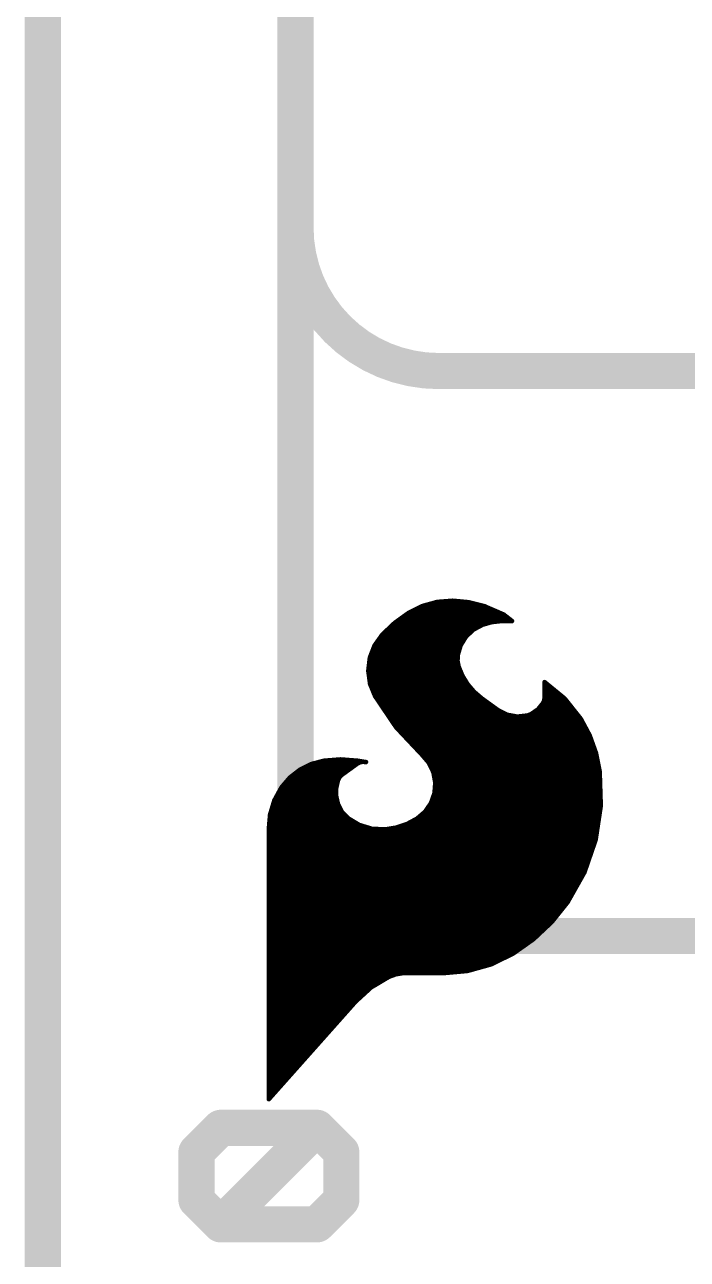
# Model space of a CAD drawing. Extents: x -17.8 to 15.3, y -5.1 to 28.
# Drawn here: x -0.1 to 3.62, y 4.18 to 11.12 of the extents above; entities that cross this region are included whole.
import ezdxf

# ---------------------------------------------------------------- set-up
doc = ezdxf.new("R2010")
doc.units = 0
for name, color, linetype in [('16', 132, 'CONTINUOUS'), ('20', 53, 'CONTINUOUS'), ('21', 41, 'CONTINUOUS'), ('22', 40, 'CONTINUOUS'), ('23', 53, 'CONTINUOUS')]:
    doc.layers.add(name, color=color, linetype=linetype)

msp = doc.modelspace()

# ---------------------------------------------------------------- linework, layer by layer
at = {"layer": '16', "const_width": 0.2032}
for points in [[(0.9992, 4.9217), (0.8636, 4.7861)], [(1.5415, 4.9217), (0.9992, 4.9217)], [(0.9992, 4.3794), (1.5415, 4.9217)], [(1.6771, 4.7861), (1.5415, 4.9217)], [(0.8636, 4.7861), (0.8636, 4.5149)], [(1.6771, 4.5149), (1.6771, 4.7861)], [(0.8636, 4.5149), (0.9992, 4.3794)], [(1.5415, 4.3794), (1.6771, 4.5149)], [(0.9992, 4.3794), (1.5415, 4.3794)]]:
    msp.add_lwpolyline(points, dxfattribs=at)
at = {"layer": '16', "const_width": 0.1016}
for points in [[(0.9992, 4.9725, 1), (0.9992, 4.8709)], [(1.0351, 4.8858, 1), (0.9633, 4.9576)], [(1.5774, 4.9576, 1), (1.5056, 4.8858)], [(1.5774, 4.8858, 1), (1.5056, 4.9576)], [(1.5415, 4.8709, 1), (1.5415, 4.9725)], [(0.9144, 4.7861, 1), (0.8128, 4.7861)], [(0.8277, 4.822, 1), (0.8995, 4.7502)], [(1.7279, 4.7861, 1), (1.6263, 4.7861)], [(1.6412, 4.7502, 1), (1.713, 4.822)], [(0.8995, 4.5509, 1), (0.8277, 4.479)], [(1.713, 4.479, 1), (1.6412, 4.5509)], [(0.8128, 4.5149, 1), (0.9144, 4.5149)], [(1.6263, 4.5149, 1), (1.7279, 4.5149)], [(0.9992, 4.4302, 1), (0.9992, 4.3286)], [(0.9633, 4.4153, 1), (1.0351, 4.3434)], [(0.9633, 4.3434, 1), (1.0351, 4.4153)], [(1.5056, 4.4153, 1), (1.5774, 4.3434)], [(1.5415, 4.3286, 1), (1.5415, 4.4302)]]:
    msp.add_lwpolyline(points, format="xyb", dxfattribs=at)
at = {"layer": '20', "const_width": 0.2032}
msp.add_lwpolyline([(0, 0), (0, 27.94)], dxfattribs=at)
at = {"layer": '21'}
for points, const_width in [([(1.42, 14.175), (1.42, 9.9812)], 0.2032), ([(2.2262, 9.175), (4.22, 9.175)], 0.2032), ([(2.1329, 7.8544), (2.0549, 7.8156)], 0.0254), ([(2.1212, 7.8486), (2.4931, 7.8486)], 0.0254), ([(2.2169, 7.8776), (2.1329, 7.8544)], 0.0254), ([(2.204, 7.874), (2.4004, 7.874)], 0.0254), ([(2.3038, 7.8842), (2.2169, 7.8776)], 0.0254), ([(2.3939, 7.8757), (2.3038, 7.8842)], 0.0254), ([(2.4816, 7.8537), (2.3939, 7.8757)], 0.0254), ([(2.5045, 7.8435), (2.4816, 7.8537)], 0.0254), ([(2.5401, 7.8283), (2.5045, 7.8435)], 0.0254), ([(1.9772, 7.7596), (1.9076, 7.6937)], 0.0254), ([(2.0549, 7.8156), (1.9772, 7.7596)], 0.0254), ([(1.995, 7.7724), (2.634, 7.7724)], 0.0254), ([(2.0302, 7.7978), (2.6014, 7.7978)], 0.0254), ([(2.0702, 7.8232), (2.5517, 7.8232)], 0.0254), ([(2.4715, 7.7495), (2.5227, 7.764)], 0.0254), ([(2.5227, 7.764), (2.5756, 7.7699)], 0.0254), ([(2.5905, 7.8062), (2.5401, 7.8283)], 0.0254), ([(2.5756, 7.7699), (2.6366, 7.7699)], 0.0254), ([(2.634, 7.7724), (2.5905, 7.8062)], 0.0254), ([(2.6365, 7.7699), (2.634, 7.7724)], 0.0254), ([(2.6366, 7.7699), (2.6365, 7.7699)], 0.0254), ([(1.9076, 7.6937), (1.8645, 7.6333)], 0.0254), ([(1.9102, 7.6962), (2.3926, 7.6962)], 0.0254), ([(1.9371, 7.7216), (2.4197, 7.7216)], 0.0254), ([(1.9639, 7.747), (2.4668, 7.747)], 0.0254), ([(2.3787, 7.6833), (2.4207, 7.7225)], 0.0254), ([(2.4207, 7.7225), (2.4715, 7.7495)], 0.0254), ([(1.8645, 7.6333), (1.8377, 7.5641)], 0.0254), ([(1.8731, 7.6454), (2.3552, 7.6454)], 0.0254), ([(1.8912, 7.6708), (2.371, 7.6708)], 0.0254), ([(2.3318, 7.5794), (2.3484, 7.6344)], 0.0254), ([(2.3484, 7.6344), (2.3787, 7.6833)], 0.0254), ([(1.8377, 7.5641), (1.8291, 7.4904)], 0.0254), ([(1.8397, 7.5692), (2.3314, 7.5692)], 0.0254), ([(1.8495, 7.5946), (2.3364, 7.5946)], 0.0254), ([(1.8593, 7.62), (2.344, 7.62)], 0.0254), ([(2.3304, 7.546), (2.3318, 7.5794)], 0.0254), ([(1.8291, 7.4904), (1.839, 7.4169)], 0.0254), ([(1.8294, 7.493), (2.3454, 7.493)], 0.0254), ([(1.8324, 7.5184), (2.3359, 7.5184)], 0.0254), ([(1.8353, 7.5438), (2.3308, 7.5438)], 0.0254), ([(2.3369, 7.5133), (2.3304, 7.546)], 0.0254), ([(2.3584, 7.4618), (2.3369, 7.5133)], 0.0254), ([(1.8322, 7.4676), (2.356, 7.4676)], 0.0254), ([(1.8356, 7.4422), (2.3705, 7.4422)], 0.0254), ([(1.839, 7.4169), (1.867, 7.3482)], 0.0254), ([(1.8391, 7.4168), (2.3862, 7.4168)], 0.0254), ([(2.3877, 7.4143), (2.3584, 7.4618)], 0.0254), ([(2.424, 7.3719), (2.3877, 7.4143)], 0.0254), ([(2.9321, 7.3349), (2.8195, 7.427)], 0.0254), ([(2.8195, 7.427), (2.8195, 7.3381)], 0.0254), ([(2.8195, 7.4168), (2.832, 7.4168)], 0.0254), ([(1.8494, 7.3914), (2.4073, 7.3914)], 0.0254), ([(1.8598, 7.366), (2.4309, 7.366)], 0.0254), ([(1.867, 7.3482), (1.9856, 7.1724)], 0.0254), ([(2.4664, 7.3355), (2.424, 7.3719)], 0.0254), ([(2.8195, 7.3914), (2.863, 7.3914)], 0.0254), ([(2.8195, 7.366), (2.8941, 7.366)], 0.0254), ([(1.8721, 7.3406), (2.4605, 7.3406)], 0.0254), ([(1.8893, 7.3152), (2.4945, 7.3152)], 0.0254), ([(1.9064, 7.2898), (2.5297, 7.2898)], 0.0254), ([(2.5578, 7.2695), (2.4664, 7.3355)], 0.0254), ([(2.7822, 7.2734), (2.7433, 7.2466)], 0.0254), ([(2.8118, 7.3101), (2.7822, 7.2734)], 0.0254), ([(2.7954, 7.2898), (2.968, 7.2898)], 0.0254), ([(2.8175, 7.3236), (2.8118, 7.3101)], 0.0254), ([(2.814, 7.3152), (2.9478, 7.3152)], 0.0254), ([(2.8195, 7.3381), (2.8175, 7.3236)], 0.0254), ([(2.8195, 7.3406), (2.9251, 7.3406)], 0.0254), ([(3.0227, 7.2212), (2.9321, 7.3349)], 0.0254), ([(1.9235, 7.2644), (2.5678, 7.2644)], 0.0254), ([(1.9407, 7.239), (2.6324, 7.239)], 0.0254), ([(1.9578, 7.2136), (3.0268, 7.2136)], 0.0254), ([(2.6091, 7.2433), (2.5578, 7.2695)], 0.0254), ([(2.6657, 7.2329), (2.6091, 7.2433)], 0.0254), ([(2.7229, 7.239), (2.6657, 7.2329)], 0.0254), ([(2.7433, 7.2466), (2.7229, 7.239)], 0.0254), ([(2.7229, 7.239), (3.0085, 7.239)], 0.0254), ([(2.7691, 7.2644), (2.9883, 7.2644)], 0.0254), ([(3.0728, 7.1278), (3.0227, 7.2212)], 0.0254), ([(1.9749, 7.1882), (3.0404, 7.1882)], 0.0254), ([(1.9856, 7.1724), (2.1311, 7.018)], 0.0254), ([(1.9946, 7.1628), (3.0541, 7.1628)], 0.0254), ([(2.0186, 7.1374), (3.0677, 7.1374)], 0.0254), ([(2.0425, 7.112), (3.0785, 7.112)], 0.0254), ([(2.0664, 7.0866), (3.0876, 7.0866)], 0.0254), ([(3.1086, 7.028), (3.0728, 7.1278)], 0.0254), ([(2.0904, 7.0612), (3.0967, 7.0612)], 0.0254), ([(2.1143, 7.0358), (3.1058, 7.0358)], 0.0254), ([(2.1311, 7.018), (2.1694, 6.9731)], 0.0254), ([(2.1376, 7.0104), (3.1121, 7.0104)], 0.0254), ([(3.1293, 6.924), (3.1086, 7.028)], 0.0254), ([(1.4452, 6.9345), (1.3882, 6.8901)], 0.0254), ([(1.4448, 6.9342), (1.7199, 6.9342)], 0.0254), ([(1.51, 6.9666), (1.4452, 6.9345)], 0.0254), ([(1.4959, 6.9596), (1.7549, 6.9596)], 0.0254), ([(1.5799, 6.985), (1.51, 6.9666)], 0.0254), ([(1.6739, 6.9924), (1.5799, 6.985)], 0.0254), ([(1.5799, 6.985), (1.7679, 6.985)], 0.0254), ([(1.7679, 6.985), (1.6739, 6.9924)], 0.0254), ([(1.6815, 6.9063), (1.7654, 6.9672)], 0.0254), ([(1.7654, 6.9672), (1.7811, 6.9756)], 0.0254), ([(1.8162, 6.9774), (1.7679, 6.985)], 0.0254), ([(1.7811, 6.9756), (1.7985, 6.9791)], 0.0254), ([(1.7985, 6.9791), (1.8162, 6.9774)], 0.0254), ([(2.1592, 6.985), (3.1172, 6.985)], 0.0254), ([(2.1694, 6.9731), (2.1949, 6.9198)], 0.0254), ([(2.1759, 6.9596), (3.1222, 6.9596)], 0.0254), ([(2.188, 6.9342), (3.1273, 6.9342)], 0.0254), ([(1.3882, 6.8901), (1.3412, 6.8351)], 0.0254), ([(1.3608, 6.858), (1.6547, 6.858)], 0.0254), ([(1.3824, 6.8834), (1.6627, 6.8834)], 0.0254), ([(1.4122, 6.9088), (1.6849, 6.9088)], 0.0254), ([(1.6488, 6.8313), (1.6587, 6.8758)], 0.0254), ([(1.6587, 6.8758), (1.6677, 6.8929)], 0.0254), ([(1.6677, 6.8929), (1.6815, 6.9063)], 0.0254), ([(2.1949, 6.9198), (2.2056, 6.8617)], 0.0254), ([(2.1969, 6.9088), (3.1298, 6.9088)], 0.0254), ([(2.2056, 6.8617), (2.201, 6.8028)], 0.0254), ([(2.2016, 6.8834), (3.1306, 6.8834)], 0.0254), ([(2.2054, 6.858), (3.1314, 6.858)], 0.0254), ([(3.1353, 6.7312), (3.1293, 6.924)], 0.0254), ([(1.3412, 6.8351), (1.3011, 6.7619)], 0.0254), ([(1.3259, 6.8072), (1.6488, 6.8072)], 0.0254), ([(1.3398, 6.8326), (1.6491, 6.8326)], 0.0254), ([(1.6488, 6.7857), (1.6488, 6.8313)], 0.0254), ([(2.201, 6.8028), (2.1814, 6.7471)], 0.0254), ([(2.2014, 6.8072), (3.133, 6.8072)], 0.0254), ([(2.2034, 6.8326), (3.1322, 6.8326)], 0.0254), ([(1.3011, 6.7619), (1.2771, 6.682)], 0.0254), ([(1.2918, 6.731), (1.6639, 6.731)], 0.0254), ([(1.2994, 6.7564), (1.6553, 6.7564)], 0.0254), ([(1.312, 6.7818), (1.6496, 6.7818)], 0.0254), ([(1.6587, 6.7412), (1.6488, 6.7857)], 0.0254), ([(1.6809, 6.6978), (1.6587, 6.7412)], 0.0254), ([(2.1814, 6.7471), (2.148, 6.6984)], 0.0254), ([(2.1704, 6.731), (3.1353, 6.731)], 0.0254), ([(2.1847, 6.7564), (3.1345, 6.7564)], 0.0254), ([(2.1936, 6.7818), (3.1338, 6.7818)], 0.0254), ([(3.1065, 6.5405), (3.1353, 6.7312)], 0.0254), ([(1.2771, 6.682), (1.2701, 6.5989)], 0.0254), ([(1.2748, 6.6548), (1.7272, 6.6548)], 0.0254), ([(1.2769, 6.6802), (1.6977, 6.6802)], 0.0254), ([(1.2841, 6.7056), (1.6769, 6.7056)], 0.0254), ([(1.7146, 6.6624), (1.6809, 6.6978)], 0.0254), ([(1.778, 6.6242), (1.7146, 6.6624)], 0.0254), ([(2.1032, 6.6599), (2.0468, 6.6295)], 0.0254), ([(2.0937, 6.6548), (3.1238, 6.6548)], 0.0254), ([(2.148, 6.6984), (2.1032, 6.6599)], 0.0254), ([(2.1269, 6.6802), (3.1276, 6.6802)], 0.0254), ([(2.153, 6.7056), (3.1315, 6.7056)], 0.0254), ([(1.2701, 6.5989), (1.2701, 5.0825)], 0.0254), ([(1.2705, 6.604), (1.8442, 6.604)], 0.0254), ([(1.2727, 6.6294), (1.7694, 6.6294)], 0.0254), ([(1.8488, 6.6026), (1.778, 6.6242)], 0.0254), ([(1.9228, 6.5989), (1.8488, 6.6026)], 0.0254), ([(1.9861, 6.609), (1.9228, 6.5989)], 0.0254), ([(1.9548, 6.604), (3.1161, 6.604)], 0.0254), ([(2.0468, 6.6295), (1.9861, 6.609)], 0.0254), ([(2.0465, 6.6294), (3.1199, 6.6294)], 0.0254), ([(1.2701, 6.5786), (3.1122, 6.5786)], 0.0254), ([(1.2701, 6.5532), (3.1084, 6.5532)], 0.0254), ([(1.2701, 6.5278), (3.1021, 6.5278)], 0.0254), ([(3.0437, 6.3581), (3.1065, 6.5405)], 0.0254), ([(1.2701, 6.5024), (3.0934, 6.5024)], 0.0254), ([(1.2701, 6.477), (3.0846, 6.477)], 0.0254), ([(1.2701, 6.4516), (3.0759, 6.4516)], 0.0254), ([(1.2701, 6.4262), (3.0671, 6.4262)], 0.0254), ([(1.2701, 6.4008), (3.0584, 6.4008)], 0.0254), ([(1.2701, 6.3754), (3.0496, 6.3754)], 0.0254), ([(1.2701, 6.35), (3.0391, 6.35)], 0.0254), ([(1.2701, 6.3246), (3.0248, 6.3246)], 0.0254), ([(2.949, 6.19), (3.0437, 6.3581)], 0.0254), ([(1.2701, 6.2992), (3.0105, 6.2992)], 0.0254), ([(1.2701, 6.2738), (2.9962, 6.2738)], 0.0254), ([(1.2701, 6.2484), (2.9819, 6.2484)], 0.0254), ([(1.2701, 6.223), (2.9676, 6.223)], 0.0254), ([(1.2701, 6.1976), (2.9533, 6.1976)], 0.0254), ([(1.2701, 6.1722), (2.9348, 6.1722)], 0.0254), ([(2.8606, 6.0793), (2.949, 6.19)], 0.0254), ([(1.2701, 6.1468), (2.9145, 6.1468)], 0.0254), ([(1.2701, 6.1214), (2.8942, 6.1214)], 0.0254), ([(1.2701, 6.096), (2.8739, 6.096)], 0.0254), ([(1.2701, 6.0706), (2.8513, 6.0706)], 0.0254), ([(1.2701, 6.0452), (2.8244, 6.0452)], 0.0254), ([(2.7574, 5.9821), (2.8606, 6.0793)], 0.0254), ([(1.2701, 6.0198), (2.7974, 6.0198)], 0.0254), ([(1.2701, 5.9944), (2.7705, 5.9944)], 0.0254), ([(1.2701, 5.969), (2.7389, 5.969)], 0.0254), ([(2.6417, 5.9004), (2.7574, 5.9821)], 0.0254), ([(1.2701, 5.9436), (2.7029, 5.9436)], 0.0254), ([(1.2701, 5.9182), (2.6669, 5.9182)], 0.0254), ([(1.2701, 5.8928), (2.6261, 5.8928)], 0.0254), ([(2.5187, 5.8404), (2.6417, 5.9004)], 0.0254), ([(1.2701, 5.8674), (2.574, 5.8674)], 0.0254), ([(1.2701, 5.842), (2.5219, 5.842)], 0.0254), ([(1.2701, 5.8166), (2.4334, 5.8166)], 0.0254), ([(2.3868, 5.8036), (2.5187, 5.8404)], 0.0254), ([(1.2701, 5.7912), (2.2505, 5.7912)], 0.0254), ([(1.2701, 5.7658), (1.9371, 5.7658)], 0.0254), ([(1.8445, 5.7107), (1.9457, 5.7709)], 0.0254), ([(1.9457, 5.7709), (1.9829, 5.7844)], 0.0254), ([(1.9829, 5.7844), (2.0219, 5.7912)], 0.0254), ([(2.0219, 5.7912), (2.2505, 5.7912)], 0.0254), ([(2.2505, 5.7912), (2.3868, 5.8036)], 0.0254), ([(1.2701, 5.7404), (1.8944, 5.7404)], 0.0254), ([(1.2701, 5.715), (1.8517, 5.715)], 0.0254), ([(1.2701, 5.6896), (1.8214, 5.6896)], 0.0254), ([(1.7577, 5.6312), (1.8445, 5.7107)], 0.0254), ([(1.2701, 5.6642), (1.7937, 5.6642)], 0.0254), ([(1.2701, 5.6388), (1.766, 5.6388)], 0.0254), ([(1.2701, 5.0825), (1.7577, 5.6312)], 0.0254), ([(1.2701, 5.6134), (1.7419, 5.6134)], 0.0254), ([(1.2701, 5.588), (1.7193, 5.588)], 0.0254), ([(1.2701, 5.5626), (1.6967, 5.5626)], 0.0254), ([(1.2701, 5.5372), (1.6742, 5.5372)], 0.0254), ([(1.2701, 5.5118), (1.6516, 5.5118)], 0.0254), ([(1.2701, 5.4864), (1.629, 5.4864)], 0.0254), ([(1.2701, 5.461), (1.6065, 5.461)], 0.0254), ([(1.2701, 5.4356), (1.5839, 5.4356)], 0.0254), ([(1.2701, 5.4102), (1.5613, 5.4102)], 0.0254), ([(1.2701, 5.3848), (1.5387, 5.3848)], 0.0254), ([(1.2701, 5.3594), (1.5162, 5.3594)], 0.0254), ([(1.2701, 5.334), (1.4936, 5.334)], 0.0254), ([(1.2701, 5.3086), (1.471, 5.3086)], 0.0254), ([(1.2701, 5.2832), (1.4485, 5.2832)], 0.0254), ([(1.2701, 5.2578), (1.4259, 5.2578)], 0.0254), ([(1.2701, 5.2324), (1.4033, 5.2324)], 0.0254), ([(1.2701, 5.207), (1.3807, 5.207)], 0.0254), ([(1.2701, 5.1816), (1.3582, 5.1816)], 0.0254), ([(1.2701, 5.1562), (1.3356, 5.1562)], 0.0254), ([(1.2701, 5.1308), (1.313, 5.1308)], 0.0254), ([(1.2701, 5.1054), (1.2904, 5.1054)], 0.0254)]:
    msp.add_lwpolyline(points, dxfattribs=dict(at, const_width=const_width))
for points, const_width in [([(1.42, 9.9812, 0.4142), (2.2262, 9.175)], 0.2032), ([(1.4708, 9.9812, 1), (1.3692, 9.9812)], 0.1016), ([(1.3692, 9.9812, 1), (1.4708, 9.9812)], 0.1016), ([(2.2262, 9.2258, 1), (2.2262, 9.1242)], 0.1016), ([(2.2262, 9.1242, 1), (2.2262, 9.2258)], 0.1016), ([(2.1212, 7.855, 1), (2.1212, 7.8422)], 0.0127), ([(2.1312, 7.8605, 1), (2.1346, 7.8483)], 0.0127), ([(2.1357, 7.8487, 1), (2.1301, 7.8601)], 0.0127), ([(2.204, 7.8804, 1), (2.204, 7.8677)], 0.0127), ([(2.2164, 7.8839, 1), (2.2174, 7.8712)], 0.0127), ([(2.2186, 7.8715, 1), (2.2152, 7.8837)], 0.0127), ([(2.3044, 7.8905, 1), (2.3032, 7.8779)], 0.0127), ([(2.3043, 7.8779, 1), (2.3033, 7.8905)], 0.0127), ([(2.3954, 7.8818, 1), (2.3923, 7.8695)], 0.0127), ([(2.3932, 7.8693, 1), (2.3945, 7.882)], 0.0127), ([(2.4004, 7.8677, 1), (2.4004, 7.8804)], 0.0127), ([(2.4842, 7.8595, 1), (2.479, 7.8479)], 0.0127), ([(2.4801, 7.8475, 1), (2.4831, 7.8599)], 0.0127), ([(2.4931, 7.8422, 1), (2.4931, 7.855)], 0.0127), ([(2.507, 7.8493, 1), (2.502, 7.8377)], 0.0127), ([(2.5019, 7.8377, 1), (2.5071, 7.8493)], 0.0127), ([(1.9816, 7.7549, 1), (1.9728, 7.7642)], 0.0127), ([(1.995, 7.7788, 1), (1.995, 7.766)], 0.0127), ([(2.0302, 7.8042, 1), (2.0302, 7.7915)], 0.0127), ([(2.0521, 7.8213, 1), (2.0577, 7.8099)], 0.0127), ([(2.0586, 7.8104, 1), (2.0512, 7.8208)], 0.0127), ([(2.0702, 7.8296, 1), (2.0702, 7.8168)], 0.0127), ([(2.522, 7.7703, 1), (2.5234, 7.7577)], 0.0127), ([(2.5244, 7.7579, 1), (2.521, 7.7701)], 0.0127), ([(2.5426, 7.8341, 1), (2.5376, 7.8225)], 0.0127), ([(2.5376, 7.8225, 1), (2.5426, 7.8341)], 0.0127), ([(2.5517, 7.8168, 1), (2.5517, 7.8296)], 0.0127), ([(2.5756, 7.7763, 1), (2.5756, 7.7636)], 0.0127), ([(2.5763, 7.7636, 1), (2.5749, 7.7762)], 0.0127), ([(2.5944, 7.8112, 1), (2.5866, 7.8012)], 0.0127), ([(2.588, 7.8004, 1), (2.5931, 7.812)], 0.0127), ([(2.6014, 7.7915, 1), (2.6014, 7.8042)], 0.0127), ([(2.6385, 7.7769, 1), (2.6295, 7.7679)], 0.0127), ([(2.6301, 7.7674, 1), (2.6379, 7.7774)], 0.0127), ([(2.6365, 7.7763, 1), (2.6365, 7.7636)], 0.0127), ([(2.632, 7.7654, 1), (2.641, 7.7744)], 0.0127), ([(2.634, 7.766, 1), (2.634, 7.7788)], 0.0127), ([(2.6366, 7.7636, 1), (2.6366, 7.7763)], 0.0127), ([(2.6366, 7.7636, 1), (2.6366, 7.7763)], 0.0127), ([(1.9032, 7.6983, 1), (1.912, 7.6891)], 0.0127), ([(1.9128, 7.69, 1), (1.9024, 7.6974)], 0.0127), ([(1.9102, 7.7026, 1), (1.9102, 7.6898)], 0.0127), ([(1.9371, 7.728, 1), (1.9371, 7.7153)], 0.0127), ([(1.9639, 7.7534, 1), (1.9639, 7.7407)], 0.0127), ([(1.9735, 7.7647, 1), (1.9809, 7.7544)], 0.0127), ([(2.3926, 7.6898, 1), (2.3926, 7.7026)], 0.0127), ([(2.4178, 7.7281, 1), (2.4237, 7.7169)], 0.0127), ([(2.4251, 7.7179, 1), (2.4164, 7.7272)], 0.0127), ([(2.4197, 7.7153, 1), (2.4197, 7.728)], 0.0127), ([(2.4698, 7.7556, 1), (2.4732, 7.7434)], 0.0127), ([(2.4668, 7.7407, 1), (2.4668, 7.7534)], 0.0127), ([(2.4745, 7.7439, 1), (2.4685, 7.7551)], 0.0127), ([(1.8593, 7.637, 1), (1.8696, 7.6296)], 0.0127), ([(1.8704, 7.631, 1), (1.8585, 7.6356)], 0.0127), ([(1.8731, 7.6518, 1), (1.8731, 7.6391)], 0.0127), ([(1.8912, 7.6772, 1), (1.8912, 7.6645)], 0.0127), ([(2.343, 7.6378, 1), (2.3538, 7.6311)], 0.0127), ([(2.3545, 7.6326, 1), (2.3423, 7.6363)], 0.0127), ([(2.3552, 7.6391, 1), (2.3552, 7.6518)], 0.0127), ([(2.371, 7.6645, 1), (2.371, 7.6772)], 0.0127), ([(2.3744, 7.6879, 1), (2.3831, 7.6786)], 0.0127), ([(2.3841, 7.6799, 1), (2.3733, 7.6866)], 0.0127), ([(1.844, 7.5634, 1), (1.8314, 7.5649)], 0.0127), ([(1.8318, 7.5664, 1), (1.8437, 7.5618)], 0.0127), ([(1.8397, 7.5756, 1), (1.8397, 7.5629)], 0.0127), ([(1.8495, 7.601, 1), (1.8495, 7.5883)], 0.0127), ([(1.8593, 7.6264, 1), (1.8593, 7.6136)], 0.0127), ([(2.3257, 7.5812, 1), (2.3379, 7.5776)], 0.0127), ([(2.3381, 7.5791, 1), (2.3255, 7.5797)], 0.0127), ([(2.3314, 7.5629, 1), (2.3314, 7.5756)], 0.0127), ([(2.3364, 7.5883, 1), (2.3364, 7.601)], 0.0127), ([(2.344, 7.6136, 1), (2.344, 7.6264)], 0.0127), ([(1.8354, 7.4913, 1), (1.8228, 7.4896)], 0.0127), ([(1.8228, 7.4912, 1), (1.8354, 7.4897)], 0.0127), ([(1.8294, 7.4994, 1), (1.8294, 7.4867)], 0.0127), ([(1.8324, 7.5248, 1), (1.8324, 7.5121)], 0.0127), ([(1.8353, 7.5502, 1), (1.8353, 7.5374)], 0.0127), ([(2.324, 7.5463, 1), (2.3367, 7.5458)], 0.0127), ([(2.3366, 7.5473, 1), (2.3242, 7.5448)], 0.0127), ([(2.3428, 7.5157, 1), (2.331, 7.5109)], 0.0127), ([(2.3307, 7.5121, 1), (2.3431, 7.5145)], 0.0127), ([(2.3308, 7.5374, 1), (2.3308, 7.5502)], 0.0127), ([(2.3359, 7.5121, 1), (2.3359, 7.5248)], 0.0127), ([(2.3454, 7.4867, 1), (2.3454, 7.4994)], 0.0127), ([(1.8322, 7.474, 1), (1.8322, 7.4612)], 0.0127), ([(1.8356, 7.4486, 1), (1.8356, 7.4359)], 0.0127), ([(1.8449, 7.4193, 1), (1.8332, 7.4145)], 0.0127), ([(1.8391, 7.4232, 1), (1.8391, 7.4104)], 0.0127), ([(2.3638, 7.4651, 1), (2.353, 7.4585)], 0.0127), ([(2.3525, 7.4593, 1), (2.3642, 7.4642)], 0.0127), ([(2.356, 7.4612, 1), (2.356, 7.474)], 0.0127), ([(2.3705, 7.4359, 1), (2.3705, 7.4486)], 0.0127), ([(2.3925, 7.4184, 1), (2.3829, 7.4102)], 0.0127), ([(2.3862, 7.4104, 1), (2.3862, 7.4232)], 0.0127), ([(2.8235, 7.4319, 1), (2.8155, 7.4221)], 0.0127), ([(2.8195, 7.4232, 1), (2.8195, 7.4104)], 0.0127), ([(2.8258, 7.427, 1), (2.8132, 7.427)], 0.0127), ([(2.832, 7.4104, 1), (2.832, 7.4232)], 0.0127), ([(1.8327, 7.4161, 1), (1.8453, 7.4178)], 0.0127), ([(1.8494, 7.3978, 1), (1.8494, 7.385)], 0.0127), ([(1.8598, 7.3724, 1), (1.8598, 7.3597)], 0.0127), ([(1.8723, 7.3518, 1), (1.8617, 7.3446)], 0.0127), ([(1.8611, 7.3458, 1), (1.8729, 7.3506)], 0.0127), ([(2.3823, 7.411, 1), (2.3931, 7.4176)], 0.0127), ([(2.4073, 7.385, 1), (2.4073, 7.3978)], 0.0127), ([(2.4282, 7.3767, 1), (2.4199, 7.3671)], 0.0127), ([(2.4192, 7.3678, 1), (2.4289, 7.376)], 0.0127), ([(2.4309, 7.3597, 1), (2.4309, 7.3724)], 0.0127), ([(2.8195, 7.3978, 1), (2.8195, 7.385)], 0.0127), ([(2.8195, 7.3724, 1), (2.8195, 7.3597)], 0.0127), ([(2.863, 7.385, 1), (2.863, 7.3978)], 0.0127), ([(2.8941, 7.3597, 1), (2.8941, 7.3724)], 0.0127), ([(1.8721, 7.347, 1), (1.8721, 7.3342)], 0.0127), ([(1.8893, 7.3216, 1), (1.8893, 7.3088)], 0.0127), ([(1.9064, 7.2962, 1), (1.9064, 7.2835)], 0.0127), ([(2.4701, 7.3406, 1), (2.4627, 7.3304)], 0.0127), ([(2.4605, 7.3342, 1), (2.4605, 7.347)], 0.0127), ([(2.4623, 7.3307, 1), (2.4705, 7.3403)], 0.0127), ([(2.4945, 7.3088, 1), (2.4945, 7.3216)], 0.0127), ([(2.5297, 7.2835, 1), (2.5297, 7.2962)], 0.0127), ([(2.7858, 7.2681, 1), (2.7786, 7.2786)], 0.0127), ([(2.7954, 7.2962, 1), (2.7954, 7.2835)], 0.0127), ([(2.806, 7.3126, 1), (2.8176, 7.3076)], 0.0127), ([(2.8167, 7.3061, 1), (2.8069, 7.3141)], 0.0127), ([(2.814, 7.3216, 1), (2.814, 7.3088)], 0.0127), ([(2.8112, 7.3244, 1), (2.8238, 7.3227)], 0.0127), ([(2.8234, 7.3211, 1), (2.8117, 7.3261)], 0.0127), ([(2.8195, 7.347, 1), (2.8195, 7.3342)], 0.0127), ([(2.8258, 7.3372, 1), (2.8132, 7.339)], 0.0127), ([(2.8132, 7.3381, 1), (2.8258, 7.3381)], 0.0127), ([(2.9251, 7.3342, 1), (2.9251, 7.347)], 0.0127), ([(2.937, 7.3389, 1), (2.9271, 7.331)], 0.0127), ([(2.928, 7.33, 1), (2.9361, 7.3398)], 0.0127), ([(2.9478, 7.3088, 1), (2.9478, 7.3216)], 0.0127), ([(2.968, 7.2835, 1), (2.968, 7.2962)], 0.0127), ([(1.9235, 7.2708, 1), (1.9235, 7.258)], 0.0127), ([(1.9407, 7.2454, 1), (1.9407, 7.2327)], 0.0127), ([(1.9578, 7.22, 1), (1.9578, 7.2073)], 0.0127), ([(2.5607, 7.2752, 1), (2.5549, 7.2638)], 0.0127), ([(2.5541, 7.2644, 1), (2.5615, 7.2746)], 0.0127), ([(2.5678, 7.258, 1), (2.5678, 7.2708)], 0.0127), ([(2.6102, 7.2496, 1), (2.6079, 7.2371)], 0.0127), ([(2.6062, 7.2377, 1), (2.612, 7.249)], 0.0127), ([(2.6324, 7.2327, 1), (2.6324, 7.2454)], 0.0127), ([(2.665, 7.2392, 1), (2.6663, 7.2265)], 0.0127), ([(2.6645, 7.2266, 1), (2.6668, 7.2391)], 0.0127), ([(2.7229, 7.2454, 1), (2.7229, 7.2327)], 0.0127), ([(2.7207, 7.245, 1), (2.7251, 7.233)], 0.0127), ([(2.7236, 7.2327, 1), (2.7222, 7.2453)], 0.0127), ([(2.7397, 7.2518, 1), (2.7469, 7.2414)], 0.0127), ([(2.7455, 7.2406, 1), (2.7411, 7.2526)], 0.0127), ([(2.7691, 7.2708, 1), (2.7691, 7.258)], 0.0127), ([(2.7772, 7.2774, 1), (2.7871, 7.2694)], 0.0127), ([(2.9883, 7.258, 1), (2.9883, 7.2708)], 0.0127), ([(3.0085, 7.2327, 1), (3.0085, 7.2454)], 0.0127), ([(3.0283, 7.2242, 1), (3.0171, 7.2182)], 0.0127), ([(3.0177, 7.2172, 1), (3.0277, 7.2252)], 0.0127), ([(3.0268, 7.2073, 1), (3.0268, 7.22)], 0.0127), ([(1.9749, 7.1946, 1), (1.9749, 7.1818)], 0.0127), ([(1.9902, 7.1767, 1), (1.981, 7.168)], 0.0127), ([(1.9804, 7.1688, 1), (1.9909, 7.1759)], 0.0127), ([(1.9946, 7.1692, 1), (1.9946, 7.1565)], 0.0127), ([(2.0186, 7.1438, 1), (2.0186, 7.1311)], 0.0127), ([(3.0404, 7.1818, 1), (3.0404, 7.1946)], 0.0127), ([(3.0541, 7.1565, 1), (3.0541, 7.1692)], 0.0127), ([(3.0677, 7.1311, 1), (3.0677, 7.1438)], 0.0127), ([(2.0425, 7.1184, 1), (2.0425, 7.1056)], 0.0127), ([(2.0664, 7.093, 1), (2.0664, 7.0803)], 0.0127), ([(3.0788, 7.1299, 1), (3.0669, 7.1256)], 0.0127), ([(3.0672, 7.1248, 1), (3.0784, 7.1308)], 0.0127), ([(3.0785, 7.1056, 1), (3.0785, 7.1184)], 0.0127), ([(3.0876, 7.0803, 1), (3.0876, 7.093)], 0.0127), ([(2.0904, 7.0676, 1), (2.0904, 7.0549)], 0.0127), ([(2.1143, 7.0422, 1), (2.1143, 7.0294)], 0.0127), ([(2.1359, 7.0221, 1), (2.1263, 7.0139)], 0.0127), ([(2.1265, 7.0136, 1), (2.1357, 7.0224)], 0.0127), ([(2.1376, 7.0168, 1), (2.1376, 7.0041)], 0.0127), ([(3.0967, 7.0549, 1), (3.0967, 7.0676)], 0.0127), ([(3.1149, 7.0292, 1), (3.1024, 7.0267)], 0.0127), ([(3.1027, 7.0258, 1), (3.1146, 7.0301)], 0.0127), ([(3.1058, 7.0294, 1), (3.1058, 7.0422)], 0.0127), ([(3.1121, 7.0041, 1), (3.1121, 7.0168)], 0.0127), ([(1.4448, 6.9406, 1), (1.4448, 6.9279)], 0.0127), ([(1.4424, 6.9402, 1), (1.448, 6.9288)], 0.0127), ([(1.4491, 6.9295, 1), (1.4413, 6.9395)], 0.0127), ([(1.4959, 6.966, 1), (1.4959, 6.9532)], 0.0127), ([(1.5084, 6.9727, 1), (1.5116, 6.9604)], 0.0127), ([(1.5128, 6.9609, 1), (1.5072, 6.9723)], 0.0127), ([(1.5794, 6.9913, 1), (1.5804, 6.9787)], 0.0127), ([(1.5799, 6.9914, 1), (1.5799, 6.9787)], 0.0127), ([(1.5815, 6.9789, 1), (1.5783, 6.9911)], 0.0127), ([(1.6744, 6.9987, 1), (1.6734, 6.986)], 0.0127), ([(1.6744, 6.986, 1), (1.6734, 6.9987)], 0.0127), ([(1.7199, 6.9279, 1), (1.7199, 6.9406)], 0.0127), ([(1.7549, 6.9532, 1), (1.7549, 6.966)], 0.0127), ([(1.7624, 6.9728, 1), (1.7684, 6.9616)], 0.0127), ([(1.7689, 6.9913, 1), (1.7669, 6.9787)], 0.0127), ([(1.7691, 6.9621, 1), (1.7617, 6.9723)], 0.0127), ([(1.7674, 6.9787, 1), (1.7684, 6.9913)], 0.0127), ([(1.7679, 6.9787, 1), (1.7679, 6.9914)], 0.0127), ([(1.7798, 6.9818, 1), (1.7823, 6.9694)], 0.0127), ([(1.7841, 6.97, 1), (1.7781, 6.9812)], 0.0127), ([(1.7991, 6.9854, 1), (1.7979, 6.9728)], 0.0127), ([(1.7998, 6.9729, 1), (1.7972, 6.9853)], 0.0127), ([(1.8152, 6.9711, 1), (1.8172, 6.9837)], 0.0127), ([(1.8156, 6.9711, 1), (1.8168, 6.9837)], 0.0127), ([(2.1592, 6.9914, 1), (2.1592, 6.9787)], 0.0127), ([(2.1752, 6.9758, 1), (2.1637, 6.9703)], 0.0127), ([(2.1646, 6.9689, 1), (2.1743, 6.9772)], 0.0127), ([(2.1759, 6.966, 1), (2.1759, 6.9532)], 0.0127), ([(2.188, 6.9406, 1), (2.188, 6.9279)], 0.0127), ([(3.1172, 6.9787, 1), (3.1172, 6.9914)], 0.0127), ([(3.1222, 6.9532, 1), (3.1222, 6.966)], 0.0127), ([(3.1273, 6.9279, 1), (3.1273, 6.9406)], 0.0127), ([(1.3608, 6.8644, 1), (1.3608, 6.8517)], 0.0127), ([(1.3824, 6.8898, 1), (1.3824, 6.877)], 0.0127), ([(1.3843, 6.8951, 1), (1.3921, 6.8851)], 0.0127), ([(1.393, 6.886, 1), (1.3833, 6.8942)], 0.0127), ([(1.4122, 6.9152, 1), (1.4122, 6.9024)], 0.0127), ([(1.6531, 6.8788, 1), (1.6643, 6.8728)], 0.0127), ([(1.6649, 6.8744, 1), (1.6525, 6.8772)], 0.0127), ([(1.6547, 6.8517, 1), (1.6547, 6.8644)], 0.0127), ([(1.6633, 6.8974, 1), (1.6721, 6.8883)], 0.0127), ([(1.6733, 6.8899, 1), (1.6621, 6.8958)], 0.0127), ([(1.6627, 6.877, 1), (1.6627, 6.8898)], 0.0127), ([(1.6778, 6.9114, 1), (1.6852, 6.9012)], 0.0127), ([(1.6859, 6.9018, 1), (1.6771, 6.9108)], 0.0127), ([(1.6849, 6.9024, 1), (1.6849, 6.9152)], 0.0127), ([(2.2011, 6.9209, 1), (2.1886, 6.9186)], 0.0127), ([(2.1891, 6.917, 1), (2.2006, 6.9225)], 0.0127), ([(2.1969, 6.9152, 1), (2.1969, 6.9024)], 0.0127), ([(2.2016, 6.8898, 1), (2.2016, 6.877)], 0.0127), ([(2.2054, 6.8644, 1), (2.2054, 6.8517)], 0.0127), ([(2.212, 6.8612, 1), (2.1993, 6.8622)], 0.0127), ([(3.1356, 6.9242, 1), (3.123, 6.9238)], 0.0127), ([(3.1231, 6.9228, 1), (3.1355, 6.9252)], 0.0127), ([(3.1298, 6.9024, 1), (3.1298, 6.9152)], 0.0127), ([(3.1306, 6.877, 1), (3.1306, 6.8898)], 0.0127), ([(3.1314, 6.8517, 1), (3.1314, 6.8644)], 0.0127), ([(1.3259, 6.8136, 1), (1.3259, 6.8008)], 0.0127), ([(1.3398, 6.839, 1), (1.3398, 6.8262)], 0.0127), ([(1.3364, 6.8392, 1), (1.346, 6.831)], 0.0127), ([(1.3468, 6.832, 1), (1.3356, 6.8382)], 0.0127), ([(1.6551, 6.8313, 1), (1.6424, 6.8313)], 0.0127), ([(1.6426, 6.8327, 1), (1.655, 6.8299)], 0.0127), ([(1.6488, 6.8008, 1), (1.6488, 6.8136)], 0.0127), ([(1.6491, 6.8262, 1), (1.6491, 6.839)], 0.0127), ([(2.1947, 6.8033, 1), (2.2074, 6.8023)], 0.0127), ([(2.2014, 6.8136, 1), (2.2014, 6.8008)], 0.0127), ([(2.207, 6.8007, 1), (2.1951, 6.8049)], 0.0127), ([(2.2034, 6.839, 1), (2.2034, 6.8262)], 0.0127), ([(2.1994, 6.8605, 1), (2.2119, 6.8628)], 0.0127), ([(3.1322, 6.8262, 1), (3.1322, 6.839)], 0.0127), ([(3.133, 6.8008, 1), (3.133, 6.8136)], 0.0127), ([(1.2918, 6.7374, 1), (1.2918, 6.7247)], 0.0127), ([(1.2994, 6.7628, 1), (1.2994, 6.75)], 0.0127), ([(1.2955, 6.765, 1), (1.3067, 6.7589)], 0.0127), ([(1.3072, 6.7601, 1), (1.295, 6.7638)], 0.0127), ([(1.312, 6.7882, 1), (1.312, 6.7755)], 0.0127), ([(1.655, 6.7871, 1), (1.6426, 6.7843)], 0.0127), ([(1.6424, 6.7857, 1), (1.6551, 6.7857)], 0.0127), ([(1.6496, 6.7755, 1), (1.6496, 6.7882)], 0.0127), ([(1.6644, 6.7441, 1), (1.653, 6.7383)], 0.0127), ([(1.6525, 6.7398, 1), (1.6649, 6.7426)], 0.0127), ([(1.6553, 6.75, 1), (1.6553, 6.7628)], 0.0127), ([(1.6639, 6.7247, 1), (1.6639, 6.7374)], 0.0127), ([(2.1704, 6.7374, 1), (2.1704, 6.7247)], 0.0127), ([(2.1754, 6.7492, 1), (2.1874, 6.745)], 0.0127), ([(2.1866, 6.7435, 1), (2.1762, 6.7507)], 0.0127), ([(2.1847, 6.7628, 1), (2.1847, 6.75)], 0.0127), ([(2.1936, 6.7882, 1), (2.1936, 6.7755)], 0.0127), ([(3.129, 6.731, 1), (3.1417, 6.7314)], 0.0127), ([(3.1416, 6.7302, 1), (3.1291, 6.7321)], 0.0127), ([(3.1338, 6.7755, 1), (3.1338, 6.7882)], 0.0127), ([(3.1345, 6.75, 1), (3.1345, 6.7628)], 0.0127), ([(3.1353, 6.7247, 1), (3.1353, 6.7374)], 0.0127), ([(1.2748, 6.6612, 1), (1.2748, 6.6485)], 0.0127), ([(1.2769, 6.6866, 1), (1.2769, 6.6738)], 0.0127), ([(1.2834, 6.6815, 1), (1.2707, 6.6826)], 0.0127), ([(1.271, 6.6839, 1), (1.2831, 6.6802)], 0.0127), ([(1.2841, 6.712, 1), (1.2841, 6.6993)], 0.0127), ([(1.6855, 6.7021, 1), (1.6763, 6.6934)], 0.0127), ([(1.6753, 6.6949, 1), (1.6866, 6.7006)], 0.0127), ([(1.6769, 6.6993, 1), (1.6769, 6.712)], 0.0127), ([(1.6977, 6.6738, 1), (1.6977, 6.6866)], 0.0127), ([(1.7179, 6.6678, 1), (1.7113, 6.657)], 0.0127), ([(1.71, 6.658, 1), (1.7192, 6.6668)], 0.0127), ([(1.7272, 6.6485, 1), (1.7272, 6.6612)], 0.0127), ([(2.0937, 6.6612, 1), (2.0937, 6.6485)], 0.0127), ([(2.0991, 6.6647, 1), (2.1073, 6.6551)], 0.0127), ([(2.1062, 6.6543, 1), (2.1002, 6.6655)], 0.0127), ([(2.1269, 6.6866, 1), (2.1269, 6.6738)], 0.0127), ([(2.1428, 6.7019, 1), (2.1533, 6.6948)], 0.0127), ([(2.1522, 6.6935, 1), (2.1439, 6.7032)], 0.0127), ([(2.153, 6.712, 1), (2.153, 6.6993)], 0.0127), ([(3.1238, 6.6485, 1), (3.1238, 6.6612)], 0.0127), ([(3.1276, 6.6738, 1), (3.1276, 6.6866)], 0.0127), ([(3.1315, 6.6993, 1), (3.1315, 6.712)], 0.0127), ([(1.2765, 6.5989, 1), (1.2637, 6.5989)], 0.0127), ([(1.2638, 6.5994, 1), (1.2764, 6.5984)], 0.0127), ([(1.2705, 6.6104, 1), (1.2705, 6.5976)], 0.0127), ([(1.2727, 6.6358, 1), (1.2727, 6.6231)], 0.0127), ([(1.7694, 6.6231, 1), (1.7694, 6.6358)], 0.0127), ([(1.7799, 6.6303, 1), (1.7762, 6.6181)], 0.0127), ([(1.7747, 6.6187, 1), (1.7813, 6.6296)], 0.0127), ([(1.8492, 6.6089, 1), (1.8485, 6.5962)], 0.0127), ([(1.8442, 6.5976, 1), (1.8442, 6.6104)], 0.0127), ([(1.847, 6.5965, 1), (1.8507, 6.6086)], 0.0127), ([(1.9218, 6.6052, 1), (1.9238, 6.5926)], 0.0127), ([(1.9225, 6.5926, 1), (1.9231, 6.6052)], 0.0127), ([(1.9548, 6.6104, 1), (1.9548, 6.5976)], 0.0127), ([(1.9841, 6.615, 1), (1.9881, 6.603)], 0.0127), ([(1.9871, 6.6027, 1), (1.9851, 6.6152)], 0.0127), ([(2.0465, 6.6358, 1), (2.0465, 6.6231)], 0.0127), ([(2.0438, 6.6351, 1), (2.0498, 6.6239)], 0.0127), ([(2.0488, 6.6235, 1), (2.0448, 6.6355)], 0.0127), ([(3.1161, 6.5976, 1), (3.1161, 6.6104)], 0.0127), ([(3.1199, 6.6231, 1), (3.1199, 6.6358)], 0.0127), ([(1.2701, 6.5342, 1), (1.2701, 6.5214)], 0.0127), ([(1.2701, 6.585, 1), (1.2701, 6.5723)], 0.0127), ([(1.2701, 6.5596, 1), (1.2701, 6.5469)], 0.0127), ([(3.1002, 6.5414, 1), (3.1128, 6.5395)], 0.0127), ([(3.1125, 6.5384, 1), (3.1005, 6.5425)], 0.0127), ([(3.1021, 6.5214, 1), (3.1021, 6.5342)], 0.0127), ([(3.1084, 6.5469, 1), (3.1084, 6.5596)], 0.0127), ([(3.1122, 6.5723, 1), (3.1122, 6.585)], 0.0127), ([(1.2701, 6.458, 1), (1.2701, 6.4452)], 0.0127), ([(1.2701, 6.5088, 1), (1.2701, 6.4961)], 0.0127), ([(1.2701, 6.4834, 1), (1.2701, 6.4707)], 0.0127), ([(3.0759, 6.4452, 1), (3.0759, 6.458)], 0.0127), ([(3.0846, 6.4707, 1), (3.0846, 6.4834)], 0.0127), ([(3.0934, 6.4961, 1), (3.0934, 6.5088)], 0.0127), ([(1.2701, 6.3818, 1), (1.2701, 6.369)], 0.0127), ([(1.2701, 6.4326, 1), (1.2701, 6.4199)], 0.0127), ([(1.2701, 6.4072, 1), (1.2701, 6.3944)], 0.0127), ([(3.0496, 6.369, 1), (3.0496, 6.3818)], 0.0127), ([(3.0584, 6.3944, 1), (3.0584, 6.4072)], 0.0127), ([(3.0671, 6.4199, 1), (3.0671, 6.4326)], 0.0127), ([(1.2701, 6.331, 1), (1.2701, 6.3182)], 0.0127), ([(1.2701, 6.3564, 1), (1.2701, 6.3437)], 0.0127), ([(3.0248, 6.3182, 1), (3.0248, 6.331)], 0.0127), ([(3.0377, 6.3601, 1), (3.0497, 6.356)], 0.0127), ([(3.0492, 6.355, 1), (3.0381, 6.3612)], 0.0127), ([(3.0391, 6.3437, 1), (3.0391, 6.3564)], 0.0127), ([(1.2701, 6.3056, 1), (1.2701, 6.2928)], 0.0127), ([(1.2701, 6.2548, 1), (1.2701, 6.242)], 0.0127), ([(1.2701, 6.2802, 1), (1.2701, 6.2675)], 0.0127), ([(2.9819, 6.242, 1), (2.9819, 6.2548)], 0.0127), ([(2.9962, 6.2675, 1), (2.9962, 6.2802)], 0.0127), ([(3.0105, 6.2928, 1), (3.0105, 6.3056)], 0.0127), ([(1.2701, 6.2294, 1), (1.2701, 6.2166)], 0.0127), ([(1.2701, 6.1786, 1), (1.2701, 6.1658)], 0.0127), ([(1.2701, 6.204, 1), (1.2701, 6.1913)], 0.0127), ([(2.9348, 6.1658, 1), (2.9348, 6.1786)], 0.0127), ([(2.9435, 6.1931, 1), (2.9545, 6.1869)], 0.0127), ([(2.954, 6.186, 1), (2.944, 6.194)], 0.0127), ([(2.9533, 6.1913, 1), (2.9533, 6.204)], 0.0127), ([(2.9676, 6.2166, 1), (2.9676, 6.2294)], 0.0127), ([(1.2701, 6.1024, 1), (1.2701, 6.0896)], 0.0127), ([(1.2701, 6.1532, 1), (1.2701, 6.1405)], 0.0127), ([(1.2701, 6.1278, 1), (1.2701, 6.1151)], 0.0127), ([(2.8739, 6.0896, 1), (2.8739, 6.1024)], 0.0127), ([(2.8942, 6.1151, 1), (2.8942, 6.1278)], 0.0127), ([(2.9145, 6.1405, 1), (2.9145, 6.1532)], 0.0127), ([(1.2701, 6.077, 1), (1.2701, 6.0643)], 0.0127), ([(1.2701, 6.0516, 1), (1.2701, 6.0389)], 0.0127), ([(2.8244, 6.0389, 1), (2.8244, 6.0516)], 0.0127), ([(2.8513, 6.0643, 1), (2.8513, 6.077)], 0.0127), ([(2.8556, 6.0833, 1), (2.8655, 6.0753)], 0.0127), ([(2.8649, 6.0747, 1), (2.8562, 6.0839)], 0.0127), ([(1.2701, 6.0262, 1), (1.2701, 6.0134)], 0.0127), ([(1.2701, 6.0008, 1), (1.2701, 5.9881)], 0.0127), ([(1.2701, 5.9754, 1), (1.2701, 5.9627)], 0.0127), ([(2.7389, 5.9627, 1), (2.7389, 5.9754)], 0.0127), ([(2.7531, 5.9867, 1), (2.7618, 5.9775)], 0.0127), ([(2.7611, 5.9769, 1), (2.7538, 5.9873)], 0.0127), ([(2.7705, 5.9881, 1), (2.7705, 6.0008)], 0.0127), ([(2.7974, 6.0134, 1), (2.7974, 6.0262)], 0.0127), ([(1.2701, 5.95, 1), (1.2701, 5.9372)], 0.0127), ([(1.2701, 5.8992, 1), (1.2701, 5.8864)], 0.0127), ([(1.2701, 5.9246, 1), (1.2701, 5.9119)], 0.0127), ([(2.6261, 5.8864, 1), (2.6261, 5.8992)], 0.0127), ([(2.638, 5.9056, 1), (2.6454, 5.8952)], 0.0127), ([(2.6445, 5.8947, 1), (2.6389, 5.9061)], 0.0127), ([(2.6669, 5.9119, 1), (2.6669, 5.9246)], 0.0127), ([(2.7029, 5.9372, 1), (2.7029, 5.95)], 0.0127), ([(1.2701, 5.8738, 1), (1.2701, 5.861)], 0.0127), ([(1.2701, 5.823, 1), (1.2701, 5.8102)], 0.0127), ([(1.2701, 5.8484, 1), (1.2701, 5.8357)], 0.0127), ([(2.4334, 5.8102, 1), (2.4334, 5.823)], 0.0127), ([(2.5159, 5.8461, 1), (2.5214, 5.8347)], 0.0127), ([(2.5204, 5.8343, 1), (2.517, 5.8465)], 0.0127), ([(2.5219, 5.8357, 1), (2.5219, 5.8484)], 0.0127), ([(2.574, 5.861, 1), (2.574, 5.8738)], 0.0127), ([(1.2701, 5.7976, 1), (1.2701, 5.7848)], 0.0127), ([(1.2701, 5.7722, 1), (1.2701, 5.7595)], 0.0127), ([(1.9371, 5.7595, 1), (1.9371, 5.7722)], 0.0127), ([(1.9435, 5.7769, 1), (1.9479, 5.7649)], 0.0127), ([(1.9489, 5.7654, 1), (1.9425, 5.7764)], 0.0127), ([(1.9818, 5.7906, 1), (1.984, 5.7781)], 0.0127), ([(1.9851, 5.7784, 1), (1.9808, 5.7903)], 0.0127), ([(2.0219, 5.7976, 1), (2.0219, 5.7848)], 0.0127), ([(2.023, 5.7849, 1), (2.0208, 5.7975)], 0.0127), ([(2.2499, 5.7975, 1), (2.2511, 5.7849)], 0.0127), ([(2.2505, 5.7848, 1), (2.2505, 5.7976)], 0.0127), ([(2.2505, 5.7848, 1), (2.2505, 5.7976)], 0.0127), ([(2.3851, 5.8097, 1), (2.3885, 5.7975)], 0.0127), ([(2.3874, 5.7973, 1), (2.3862, 5.8099)], 0.0127), ([(1.2701, 5.7468, 1), (1.2701, 5.734)], 0.0127), ([(1.2701, 5.7214, 1), (1.2701, 5.7086)], 0.0127), ([(1.2701, 5.696, 1), (1.2701, 5.6833)], 0.0127), ([(1.8214, 5.6833, 1), (1.8214, 5.696)], 0.0127), ([(1.8413, 5.7162, 1), (1.8477, 5.7053)], 0.0127), ([(1.8488, 5.7061, 1), (1.8402, 5.7154)], 0.0127), ([(1.8517, 5.7086, 1), (1.8517, 5.7214)], 0.0127), ([(1.8944, 5.734, 1), (1.8944, 5.7468)], 0.0127), ([(1.2701, 5.6706, 1), (1.2701, 5.6578)], 0.0127), ([(1.2701, 5.6452, 1), (1.2701, 5.6325)], 0.0127), ([(1.2701, 5.6198, 1), (1.2701, 5.6071)], 0.0127), ([(1.7419, 5.6071, 1), (1.7419, 5.6198)], 0.0127), ([(1.7534, 5.6359, 1), (1.762, 5.6265)], 0.0127), ([(1.7624, 5.627, 1), (1.753, 5.6354)], 0.0127), ([(1.766, 5.6325, 1), (1.766, 5.6452)], 0.0127), ([(1.7937, 5.6578, 1), (1.7937, 5.6706)], 0.0127), ([(1.2701, 5.5944, 1), (1.2701, 5.5816)], 0.0127), ([(1.2701, 5.569, 1), (1.2701, 5.5563)], 0.0127), ([(1.6967, 5.5563, 1), (1.6967, 5.569)], 0.0127), ([(1.7193, 5.5816, 1), (1.7193, 5.5944)], 0.0127), ([(1.2701, 5.5182, 1), (1.2701, 5.5054)], 0.0127), ([(1.2701, 5.5436, 1), (1.2701, 5.5309)], 0.0127), ([(1.2701, 5.4928, 1), (1.2701, 5.4801)], 0.0127), ([(1.629, 5.4801, 1), (1.629, 5.4928)], 0.0127), ([(1.6516, 5.5054, 1), (1.6516, 5.5182)], 0.0127), ([(1.6742, 5.5309, 1), (1.6742, 5.5436)], 0.0127), ([(1.2701, 5.442, 1), (1.2701, 5.4292)], 0.0127), ([(1.2701, 5.4674, 1), (1.2701, 5.4546)], 0.0127), ([(1.2701, 5.4166, 1), (1.2701, 5.4039)], 0.0127), ([(1.5613, 5.4039, 1), (1.5613, 5.4166)], 0.0127), ([(1.5839, 5.4292, 1), (1.5839, 5.442)], 0.0127), ([(1.6065, 5.4546, 1), (1.6065, 5.4674)], 0.0127), ([(1.2701, 5.3912, 1), (1.2701, 5.3784)], 0.0127), ([(1.2701, 5.3658, 1), (1.2701, 5.353)], 0.0127), ([(1.2701, 5.3404, 1), (1.2701, 5.3277)], 0.0127), ([(1.4936, 5.3277, 1), (1.4936, 5.3404)], 0.0127), ([(1.5162, 5.353, 1), (1.5162, 5.3658)], 0.0127), ([(1.5387, 5.3784, 1), (1.5387, 5.3912)], 0.0127), ([(1.2701, 5.315, 1), (1.2701, 5.3022)], 0.0127), ([(1.2701, 5.2896, 1), (1.2701, 5.2768)], 0.0127), ([(1.4485, 5.2768, 1), (1.4485, 5.2896)], 0.0127), ([(1.471, 5.3022, 1), (1.471, 5.315)], 0.0127), ([(1.2701, 5.2388, 1), (1.2701, 5.226)], 0.0127), ([(1.2701, 5.2134, 1), (1.2701, 5.2006)], 0.0127), ([(1.2701, 5.2642, 1), (1.2701, 5.2515)], 0.0127), ([(1.3807, 5.2006, 1), (1.3807, 5.2134)], 0.0127), ([(1.4033, 5.226, 1), (1.4033, 5.2388)], 0.0127), ([(1.4259, 5.2515, 1), (1.4259, 5.2642)], 0.0127), ([(1.2701, 5.1626, 1), (1.2701, 5.1498)], 0.0127), ([(1.2701, 5.1372, 1), (1.2701, 5.1244)], 0.0127), ([(1.2701, 5.188, 1), (1.2701, 5.1753)], 0.0127), ([(1.313, 5.1244, 1), (1.313, 5.1372)], 0.0127), ([(1.3356, 5.1498, 1), (1.3356, 5.1626)], 0.0127), ([(1.3582, 5.1753, 1), (1.3582, 5.188)], 0.0127), ([(1.2637, 5.0825, 1), (1.2765, 5.0825)], 0.0127), ([(1.2701, 5.1118, 1), (1.2701, 5.0991)], 0.0127), ([(1.2654, 5.0867, 1), (1.2748, 5.0783)], 0.0127), ([(1.2904, 5.0991, 1), (1.2904, 5.1118)], 0.0127)]:
    msp.add_lwpolyline(points, format="xyb", dxfattribs=dict(at, const_width=const_width))
at = {"layer": '22', "const_width": 0.2032}
for points in [[(1.42, 11), (1.42, 6.8062)], [(2.2262, 6), (4.22, 6)]]:
    msp.add_lwpolyline(points, dxfattribs=at)
at = {"layer": '22'}
for points, const_width in [([(1.4708, 11, 1), (1.3692, 11)], 0.1016), ([(1.42, 6.8062, 0.4142), (2.2262, 6)], 0.2032), ([(1.4708, 6.8062, 1), (1.3692, 6.8062)], 0.1016), ([(1.3692, 6.8062, 1), (1.4708, 6.8062)], 0.1016), ([(2.2262, 6.0508, 1), (2.2262, 5.9492)], 0.1016), ([(2.2262, 5.9492, 1), (2.2262, 6.0508)], 0.1016)]:
    msp.add_lwpolyline(points, format="xyb", dxfattribs=dict(at, const_width=const_width))
at = {"layer": '23'}
msp.add_point((1.27, 5.08), dxfattribs=at)

doc.saveas('drawing.dxf')
